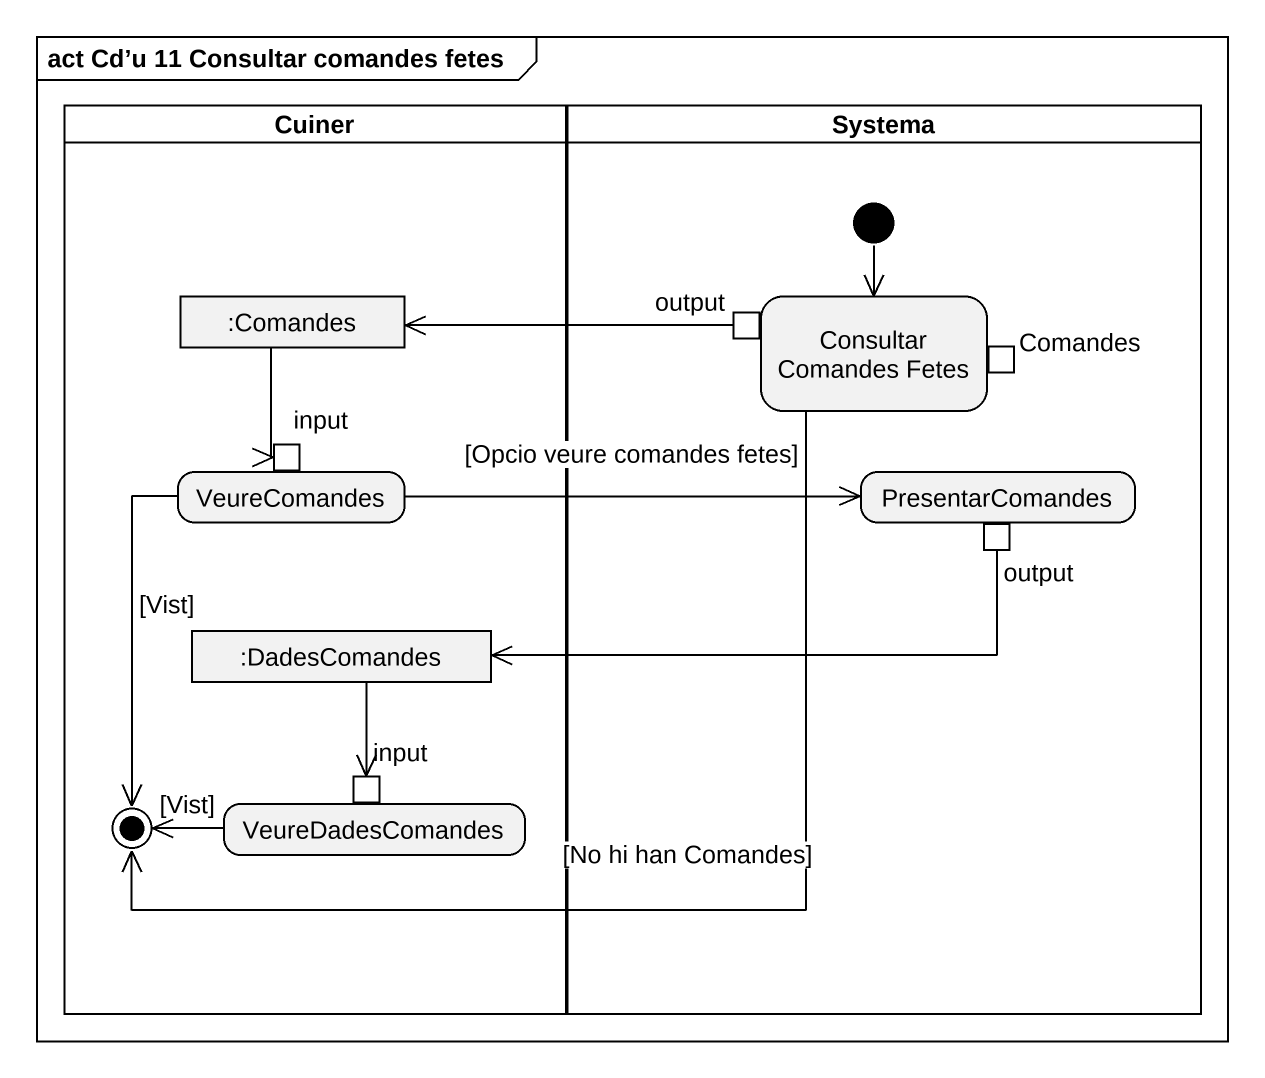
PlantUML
@startuml
mainframe act Cd’u 11 Consultar comandes fetes
hide empty description
state Cuiner <<partition>> {
  state ":Comandes" as Comandes <<object>>
  state VeureComandes {
    state input <<inputPin>>
  }
  state ":DadesComandes" as DadesComandes <<object>>
  state final1 <<end>>
  state VeureDadesComandes {
    state "input" as input_2 <<inputPin>>
  }
}
state Systema <<partition>> {
  state "Consultar Comandes Fetes" as Consultar_Comandes_Fetes {
    state output <<outputPin>>
    state "Comandes" as Comandes_2 <<inputPin>>
  }
  state PresentarComandes {
    state "output" as output_2 <<outputPin>>
  }
  [*] --> Consultar_Comandes_Fetes
}
Comandes --> input
output -left-> Comandes
Consultar_Comandes_Fetes --> final1 : [No hi han Comandes]
VeureComandes -right-> PresentarComandes : [Opcio veure comandes fetes]
VeureComandes --> final1 : [Vist]
output_2 -left-> DadesComandes
DadesComandes --> input_2
VeureDadesComandes -left-> final1 : [Vist]
@enduml
